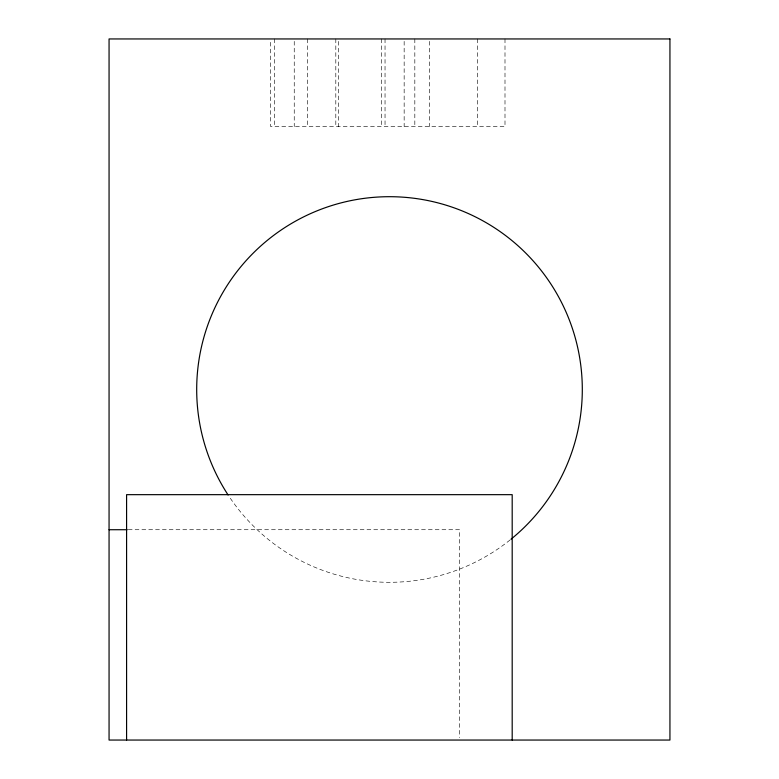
<?xml version="1.0" encoding="UTF-8"?>
<svg xmlns="http://www.w3.org/2000/svg" width="779" height="779" viewBox="0 0 779 779"><rect width="100%" height="100%" fill="white"/><g stroke="black" fill="none" stroke-linecap="round" stroke-linejoin="round"><path stroke-width="0.58" stroke-dasharray="3.9 2.92" d="M128.262 529.72L459.61 529.72L459.61 737.616M504.996 38.95L504.996 126.588L270.664 126.588L270.664 41.355M477.595 38.95L477.595 126.588M429.482 41.355L429.482 126.588M414.827 38.95L414.827 126.588M404.155 41.355L404.155 126.588M385.04 38.95L385.04 126.588M381.535 38.95L381.535 126.588M338.359 41.384L338.359 126.588M335.817 38.95L335.817 126.588M307.296 38.95L307.296 126.588M294.238 41.355L294.238 126.588M274.636 38.95L274.636 126.588M510.118 539.915A192.803 192.803 0 0 1 229.416 496.944"/><path stroke-width="1.17" d="M109.06 529.72L127.143 529.72M512.192 740.05L512.192 494.665L126.588 494.665L126.588 740.05M228.12 495.006A192.803 192.803 0 0 1 278.522 231.84A192.803 192.803 0 0 1 543.265 273.186A192.803 192.803 0 0 1 511.024 539.185M669.94 38.95L109.06 38.95L109.06 740.05L669.94 740.05L669.94 38.95"/></g></svg>
